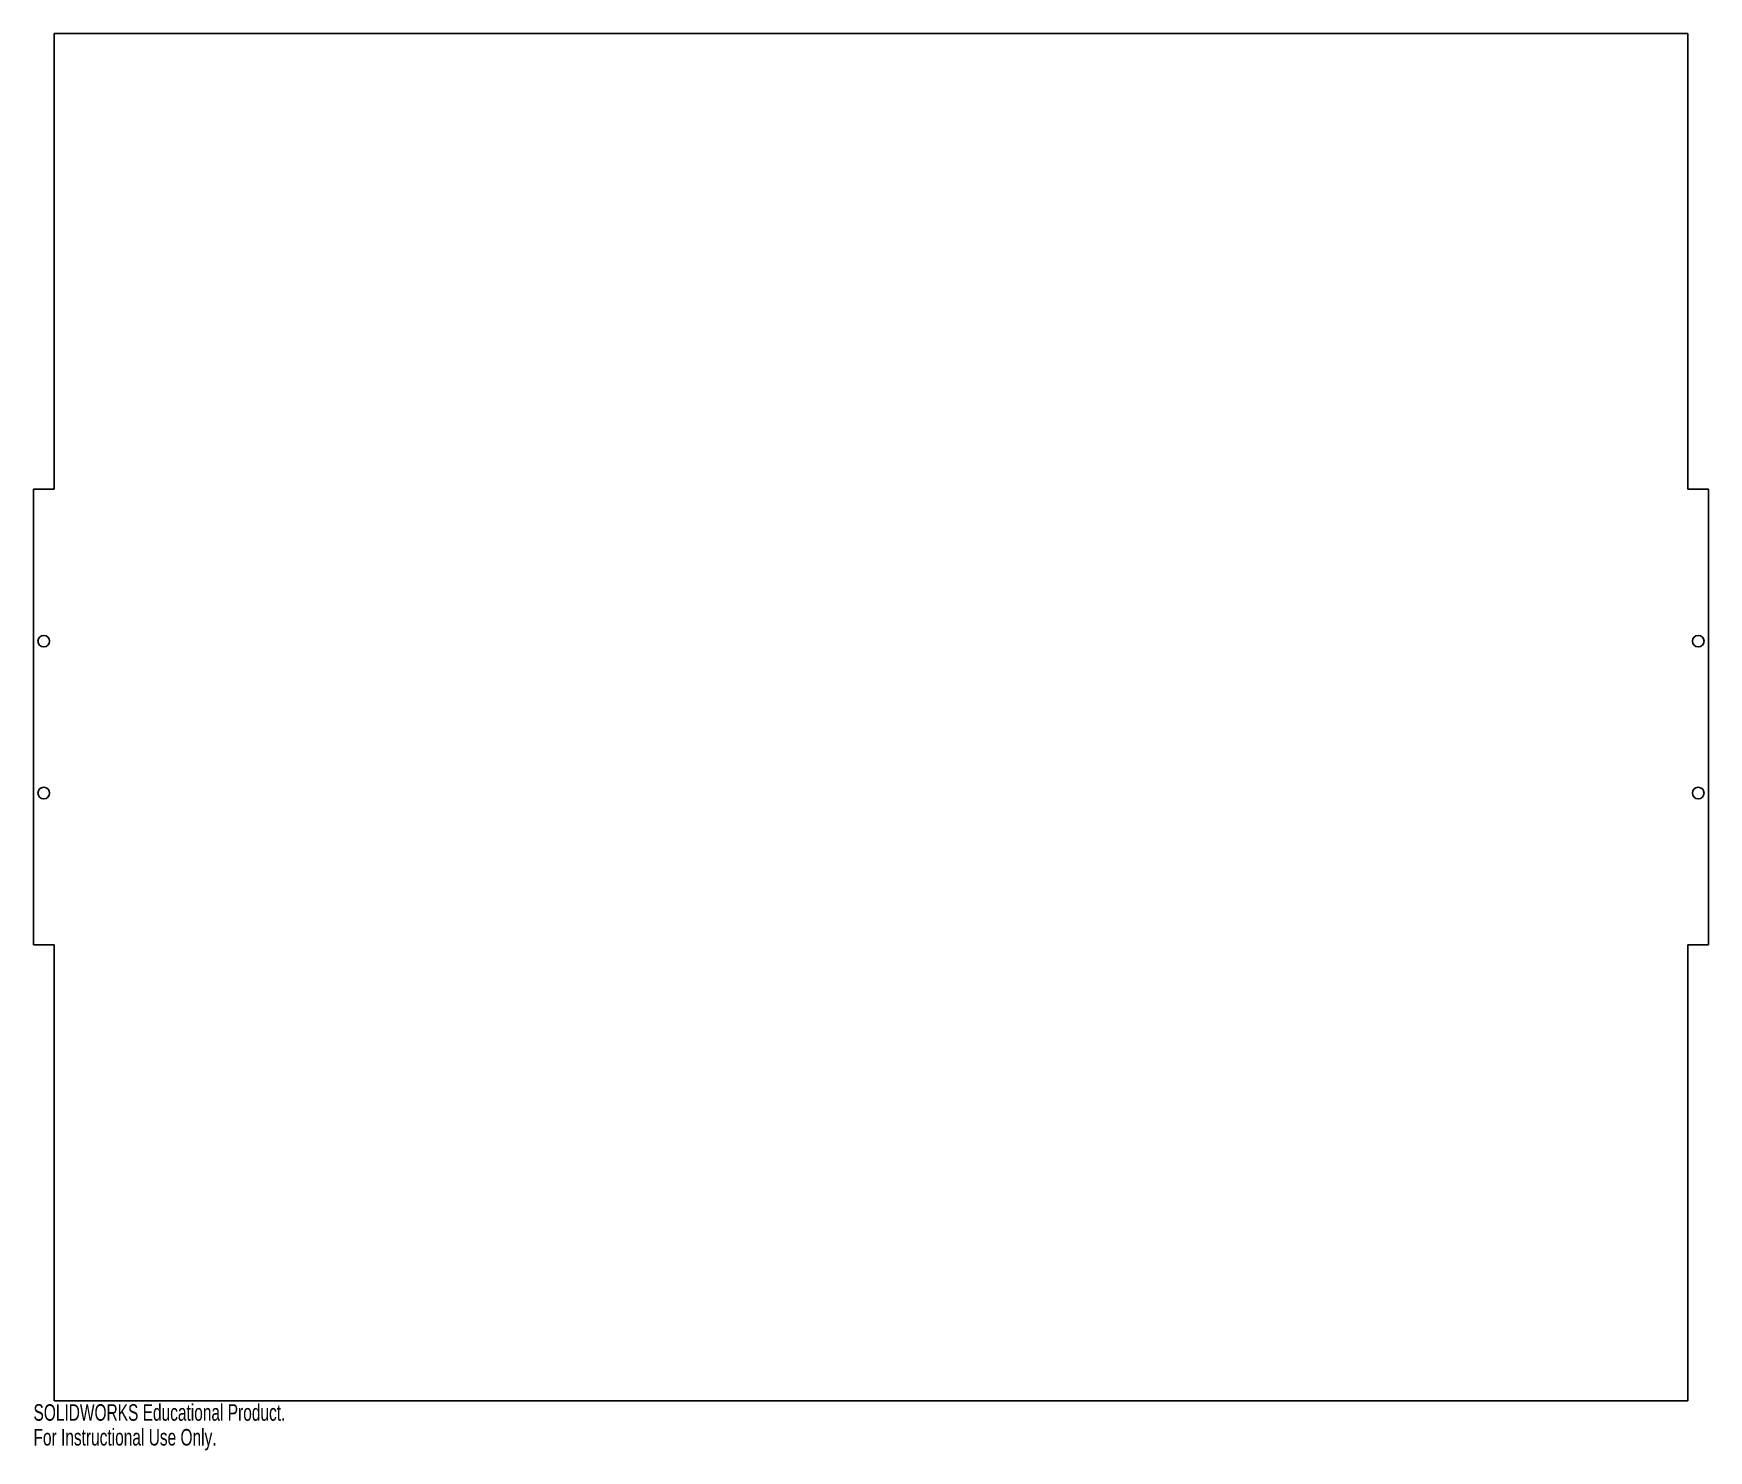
# Model space of a CAD drawing. Header units: millimetres. Extents: x 0 to 490, y -15 to 400.
import ezdxf

# ---------------------------------------------------------------- set-up
doc = ezdxf.new("R2010")
doc.units = ezdxf.units.MM
doc.styles.add('SLDTEXTSTYLE0', font='TXT', dxfattribs={"width": 0.7})

msp = doc.modelspace()

# ---------------------------------------------------------------- linework, layer by layer
at = {"color": 7, "linetype": 'Continuous', "lineweight": 25}
for p, q in [((484, 400), (6, 400)), ((6, 266.67), (6, 400)), ((484, 400), (484, 266.67)), ((0, 266.67), (6, 266.67)), ((0, 266.67), (0, 133.33)), ((484, 266.67), (490, 266.67)), ((490, 133.33), (490, 266.67)), ((6, 133.33), (0, 133.33)), ((6, 0), (6, 133.33)), ((484, 133.33), (484, 0)), ((490, 133.33), (484, 133.33)), ((6, 0), (484, 0))]:
    msp.add_line(p, q, dxfattribs=at)
for centre in [(3, 222.22), (487, 222.22), (3, 177.78), (487, 177.78)]:
    msp.add_circle(centre, 1.7, dxfattribs=at)

# ---------------------------------------------------------------- texts
at = {"color": 7, "linetype": 'Continuous', "char_height": 4.8336, "attachment_point": 1, "style": 'SLDTEXTSTYLE0'}
for s, insert in [('SOLIDWORKS Educational Product.', (0, -1.02)), ('For Instructional Use Only.', (0, -8.27))]:
    msp.add_mtext(s, dxfattribs=dict(at, insert=insert))

doc.saveas('drawing.dxf')
